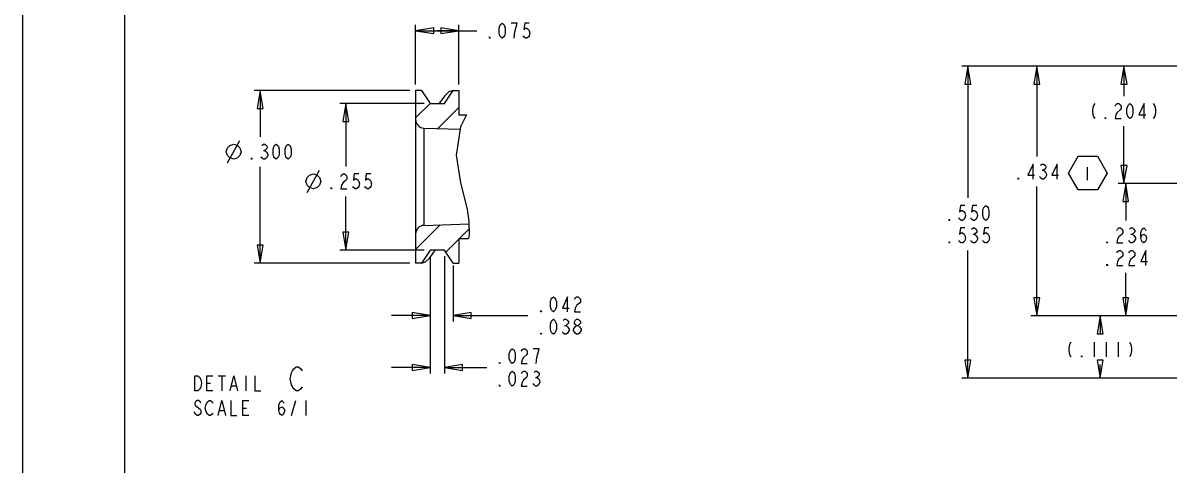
# Model space of a CAD drawing. Extents: x 0 to 34, y 0 to 22.
# Drawn here: x 0 to 11.95, y 7.78 to 12.39 of the extents above; entities that cross this region are included whole.
import ezdxf

# ---------------------------------------------------------------- set-up
doc = ezdxf.new("R2010")
doc.units = 0
doc.header["$LTSCALE"] = 1.87
doc.header["$MEASUREMENT"] = 0
doc.layers.get('0').update_dxf_attribs({"linetype": 'CONTINUOUS'})
doc.layers.add('SYMBOLS', color=7, linetype='CONTINUOUS')
doc.dimstyles.new('DIMSTYLE_2', dxfattribs={"dimtxt": 0.15625, "dimasz": 0.18, "dimexe": 0.18, "dimexo": 0.0625, "dimgap": 0.09, "dimtad": 0, "dimtih": 1, "dimtoh": 1, "dimdec": 4, "dimlfac": 0.166667, "dimzin": 0, "dimdsep": 46, "dimtxsty": 'Standard', "dimcen": 0.09, "dimadec": 0, "dimazin": 0, "dimtp": 0.005, "dimtm": 0.005, "dimtfac": 1, "dimtdec": 4, "dimtofl": 0, "dimtmove": 0, "dimatfit": 0, "dimfxl": 0, "dimtolj": 1, "dimtzin": 0, "dimarcsym": 0})
doc.dimstyles.new('DIMSTYLE_3', dxfattribs={"dimtxt": 0.15625, "dimasz": 0.18, "dimexe": 0.18, "dimexo": 0.0625, "dimgap": 0.09, "dimtad": 0, "dimtih": 1, "dimtoh": 1, "dimdec": 4, "dimlfac": 0.166667, "dimzin": 0, "dimdsep": 46, "dimtxsty": 'Standard', "dimcen": 0.09, "dimadec": 0, "dimazin": 0, "dimtp": 0.0075, "dimtm": 0.0075, "dimtfac": 1, "dimtdec": 4, "dimtofl": 0, "dimtmove": 0, "dimatfit": 0, "dimfxl": 0, "dimtolj": 1, "dimtzin": 0, "dimarcsym": 0})
doc.dimstyles.new('DIMSTYLE_5', dxfattribs={"dimtxt": 0.15625, "dimasz": 0.18, "dimexe": 0.18, "dimexo": 0.0625, "dimgap": 0.09, "dimtad": 0, "dimtih": 1, "dimtoh": 1, "dimdec": 4, "dimlfac": 0.166667, "dimzin": 0, "dimdsep": 46, "dimtxsty": 'Standard', "dimcen": 0.09, "dimadec": 0, "dimazin": 0, "dimtp": 0.002, "dimtm": 0.002, "dimtfac": 1, "dimtdec": 4, "dimtofl": 0, "dimtmove": 0, "dimatfit": 0, "dimfxl": 0, "dimtolj": 1, "dimtzin": 0, "dimarcsym": 0})
doc.dimstyles.new('DIMSTYLE_6', dxfattribs={"dimtxt": 0.15625, "dimasz": 0.18, "dimexe": 0.18, "dimexo": 0.0625, "dimgap": 0.09, "dimtad": 0, "dimtih": 1, "dimtoh": 1, "dimdec": 4, "dimlfac": 0.166667, "dimzin": 0, "dimdsep": 46, "dimtxsty": 'Standard', "dimcen": 0.09, "dimadec": 0, "dimazin": 0, "dimtp": 0.006, "dimtm": 0.006, "dimtfac": 1, "dimtdec": 4, "dimtofl": 0, "dimtmove": 0, "dimatfit": 0, "dimfxl": 0, "dimtolj": 1, "dimtzin": 0, "dimarcsym": 0})

# ---------------------------------------------------------------- blocks, each defined once
blk = doc.blocks.new('*D1')
at = {"color": 2, "linetype": 'Continuous'}
for p, q in [((15.423, 11.944), (11.419, 11.944)), ((11.481, 11.944), (11.481, 11.631)), ((11.481, 10.72), (11.481, 11.319)), ((11.838, 10.72), (11.419, 10.72))]:
    blk.add_line(p, q, dxfattribs=at)
for points in [[(11.513, 11.756), (11.481, 11.944), (11.45, 11.756), (11.513, 11.756)], [(11.45, 10.907), (11.481, 10.72), (11.513, 10.907), (11.45, 10.907)]]:
    blk.add_lwpolyline(points, dxfattribs=at)
blk = doc.blocks.new('*D2')
at = {"color": 2, "linetype": 'Continuous'}
for p, q in [((15.423, 11.944), (9.791, 11.944)), ((9.853, 11.944), (9.853, 10.569)), ((9.853, 8.689), (9.853, 10.022)), ((15.453, 8.689), (9.791, 8.689))]:
    blk.add_line(p, q, dxfattribs=at)
for points in [[(9.885, 11.756), (9.853, 11.944), (9.822, 11.756), (9.885, 11.756)], [(9.822, 8.876), (9.853, 8.689), (9.885, 8.876), (9.822, 8.876)]]:
    blk.add_lwpolyline(points, dxfattribs=at)
blk = doc.blocks.new('*D3')
at = {"color": 2, "linetype": 'Continuous'}
for p, q in [((4.095, 11.753), (4.095, 12.376)), ((4.095, 12.314), (4.32, 12.314)), ((4.545, 12.314), (4.32, 12.314)), ((4.32, 12.314), (4.732, 12.314)), ((4.545, 11.753), (4.545, 12.376))]:
    blk.add_line(p, q, dxfattribs=at)
for points in [[(4.283, 12.345), (4.095, 12.314), (4.283, 12.283), (4.283, 12.345)], [(4.358, 12.283), (4.545, 12.314), (4.358, 12.345), (4.358, 12.283)]]:
    blk.add_lwpolyline(points, dxfattribs=at)
blk = doc.blocks.new('*D4')
at = {"color": 2, "linetype": 'Continuous'}
for p, q in [((4.033, 11.69), (2.411, 11.69)), ((2.474, 11.69), (2.474, 11.208)), ((2.474, 9.89), (2.474, 10.895)), ((4.033, 9.89), (2.411, 9.89))]:
    blk.add_line(p, q, dxfattribs=at)
for points in [[(2.505, 11.503), (2.474, 11.69), (2.442, 11.503), (2.505, 11.503)], [(2.442, 10.078), (2.474, 9.89), (2.505, 10.078), (2.442, 10.078)]]:
    blk.add_lwpolyline(points, dxfattribs=at)
blk = doc.blocks.new('INSPECT_BL0')
at = {"layer": 'SYMBOLS', "color": 2, "linetype": 'Continuous'}
for p, q in [((10.902, 10.829), (11.003, 11.004)), ((11.003, 11.004), (11.205, 11.004)), ((11.205, 11.004), (11.306, 10.829)), ((11.097, 10.89), (11.097, 10.754)), ((11.003, 10.654), (10.902, 10.829)), ((11.306, 10.829), (11.205, 10.654)), ((11.205, 10.654), (11.003, 10.654))]:
    blk.add_line(p, q, dxfattribs=at)
blk = doc.blocks.new('*D22')
at = {"color": 2, "linetype": 'Continuous'}
for p, q in [((12.845, 10.72), (11.436, 10.72)), ((11.499, 10.72), (11.499, 10.334)), ((11.499, 9.34), (11.499, 9.788)), ((15.592, 9.34), (11.436, 9.34))]:
    blk.add_line(p, q, dxfattribs=at)
for points in [[(11.53, 10.532), (11.499, 10.72), (11.468, 10.532), (11.53, 10.532)], [(11.468, 9.527), (11.499, 9.34), (11.53, 9.527), (11.468, 9.527)]]:
    blk.add_lwpolyline(points, dxfattribs=at)
blk = doc.blocks.new('*D23')
at = {"color": 2, "linetype": 'Continuous'}
for p, q in [((4.183, 11.555), (3.304, 11.555)), ((3.367, 11.555), (3.367, 10.899)), ((3.367, 10.025), (3.367, 10.586)), ((4.183, 10.025), (3.304, 10.025))]:
    blk.add_line(p, q, dxfattribs=at)
for points in [[(3.398, 11.368), (3.367, 11.555), (3.336, 11.368), (3.398, 11.368)], [(3.336, 10.213), (3.367, 10.025), (3.398, 10.213), (3.336, 10.213)]]:
    blk.add_lwpolyline(points, dxfattribs=at)
blk = doc.blocks.new('*D24')
at = {"color": 2, "linetype": 'Continuous'}
for p, q in [((4.245, 9.963), (4.245, 8.739)), ((4.395, 9.963), (4.395, 8.739)), ((4.245, 8.802), (3.845, 8.802)), ((4.395, 8.802), (4.837, 8.802))]:
    blk.add_line(p, q, dxfattribs=at)
for points in [[(4.058, 8.771), (4.245, 8.802), (4.058, 8.833), (4.058, 8.771)], [(4.583, 8.833), (4.395, 8.802), (4.583, 8.771), (4.583, 8.833)]]:
    blk.add_lwpolyline(points, dxfattribs=at)
blk = doc.blocks.new('*D25')
at = {"color": 2, "linetype": 'Continuous'}
for p, q in [((4.245, 9.963), (4.245, 9.28)), ((4.485, 9.865), (4.485, 9.28)), ((4.245, 9.343), (3.845, 9.343)), ((4.485, 9.343), (5.266, 9.343))]:
    blk.add_line(p, q, dxfattribs=at)
for points in [[(4.058, 9.312), (4.245, 9.343), (4.058, 9.374), (4.058, 9.312)], [(4.673, 9.374), (4.485, 9.343), (4.673, 9.312), (4.673, 9.374)]]:
    blk.add_lwpolyline(points, dxfattribs=at)
blk = doc.blocks.new('*D27')
at = {"color": 2, "linetype": 'Continuous'}
for p, q in [((15.625, 11.944), (10.509, 11.944)), ((10.572, 11.944), (10.572, 11.001)), ((10.572, 9.34), (10.572, 10.688)), ((15.741, 9.34), (10.509, 9.34))]:
    blk.add_line(p, q, dxfattribs=at)
for points in [[(10.603, 11.756), (10.572, 11.944), (10.541, 11.756), (10.603, 11.756)], [(10.541, 9.527), (10.572, 9.34), (10.603, 9.527), (10.541, 9.527)]]:
    blk.add_lwpolyline(points, dxfattribs=at)
blk = doc.blocks.new('*D45')
at = {"color": 2, "linetype": 'Continuous'}
for p, q in [((15.645, 9.34), (11.17, 9.34)), ((11.233, 9.34), (11.233, 9.145)), ((11.233, 8.689), (11.233, 8.832)), ((15.645, 8.689), (11.17, 8.689))]:
    blk.add_line(p, q, dxfattribs=at)
for points in [[(11.264, 9.152), (11.233, 9.34), (11.202, 9.152), (11.264, 9.152)], [(11.202, 8.876), (11.233, 8.689), (11.264, 8.876), (11.202, 8.876)]]:
    blk.add_lwpolyline(points, dxfattribs=at)
blk = doc.blocks.new('INSPECT_BL21')
at = {"layer": 'SYMBOLS', "color": 2, "linetype": 'Continuous'}
for p, q in [((10.902, 10.829), (11.003, 11.004)), ((11.003, 11.004), (11.205, 11.004)), ((11.205, 11.004), (11.306, 10.829)), ((11.097, 10.89), (11.097, 10.754)), ((11.003, 10.654), (10.902, 10.829)), ((11.306, 10.829), (11.205, 10.654)), ((11.205, 10.654), (11.003, 10.654))]:
    blk.add_line(p, q, dxfattribs=at)

msp = doc.modelspace()

# ---------------------------------------------------------------- linework, layer by layer
at = {"color": 7, "linetype": 'Continuous'}
for p, q in [((0, 0), (0, 22)), ((1.06, 21.5), (1.06, 0.5)), ((4.09519, 11.69043), (4.09519, 9.89043)), ((4.15519, 11.69043), (4.09519, 11.69043)), ((4.15519, 11.69043), (4.2452, 11.55543)), ((4.39519, 11.55543), (4.48519, 11.69043)), ((4.48519, 11.69043), (4.54519, 11.69043)), ((4.54519, 11.69043), (4.54519, 11.43543)), ((4.2452, 11.55543), (4.39519, 11.55543)), ((4.54519, 11.43543), (4.62363, 11.43543)), ((4.62363, 11.43543), (4.56259, 11.30978)), ((4.18233, 10.28343), (4.18233, 11.29743)), ((4.18233, 11.29743), (4.55876, 11.28544)), ((4.56259, 11.30978), (4.51649, 11.0171)), ((4.51649, 11.0171), (4.56363, 10.72857)), ((4.56363, 10.72857), (4.6313, 10.45087)), ((4.6313, 10.45087), (4.65016, 10.32208)), ((4.18233, 10.28343), (4.65046, 10.29834)), ((4.65016, 10.32208), (4.65188, 10.18782)), ((4.65188, 10.18782), (4.64604, 10.14543)), ((4.54519, 10.14543), (4.64604, 10.14543)), ((4.54519, 10.14543), (4.54519, 9.89043)), ((4.2452, 10.02543), (4.15519, 9.89043)), ((4.39519, 10.02543), (4.2452, 10.02543)), ((4.48519, 9.89043), (4.39519, 10.02543)), ((4.15519, 9.89043), (4.09519, 9.89043)), ((4.48519, 9.89043), (4.54519, 9.89043))]:
    msp.add_line(p, q, dxfattribs=at)
at = {"color": 2, "linetype": 'Continuous'}
for p, q in [((4.09519, 11.40461), (4.24601, 11.55543)), ((4.3266, 11.29283), (4.54519, 11.51143)), ((2.13251, 10.93435), (2.26272, 11.16872)), ((2.50751, 11.06456), (2.52313, 11.06456)), ((2.55438, 11.02549), (2.55438, 11.01247)), ((2.96327, 10.62514), (3.09348, 10.85952)), ((10.62652, 10.85758), (10.64215, 10.85758)), ((4.09519, 10.03186), (4.35217, 10.28884)), ((4.55195, 10.14543), (4.65115, 10.24463)), ((9.90797, 10.19127), (9.92359, 10.19127)), ((11.55362, 10.19126), (11.56924, 10.19126)), ((4.4099, 10.00338), (4.54519, 10.13867)), ((5.64885, 9.23865), (5.66448, 9.23865)), ((5.77385, 9.14751), (5.75823, 9.16053)), ((11.17034, 9.0668), (11.17034, 8.91055)), ((11.29534, 9.0668), (11.29534, 8.91055)), ((11.42034, 9.0668), (11.42034, 8.91055)), ((1.91765, 8.6359), (1.95671, 8.6359)), ((2.03484, 8.71403), (2.11296, 8.71403)), ((2.0739, 8.71403), (2.0739, 8.55778)), ((2.17546, 8.60986), (2.22234, 8.60986)), ((2.3239, 8.71403), (2.3239, 8.55778)), ((5.34485, 8.69773), (5.36047, 8.69773)), ((2.29265, 8.37809), (2.33171, 8.37809)), ((2.80046, 8.29996), (2.84734, 8.45621)), ((2.9489, 8.45621), (2.9489, 8.29996)), ((1.80046, 8.31298), (1.78484, 8.33903)), ((2.05046, 8.35205), (2.09734, 8.35205))]:
    msp.add_line(p, q, dxfattribs=at)
for points in [[(4.9977, 12.23563), (4.98207, 12.24865), (4.97426, 12.26167), (4.96645, 12.28771), (4.96645, 12.33979), (4.97426, 12.36584), (4.98207, 12.37886), (4.9977, 12.39188), (5.01332, 12.37886), (5.02113, 12.36584), (5.02895, 12.33979), (5.02895, 12.28771), (5.02113, 12.26167), (5.01332, 12.24865), (4.9977, 12.23563)], [(5.13832, 12.33979), (5.15395, 12.39188), (5.09145, 12.39188)], [(5.1227, 12.23563), (5.13051, 12.30073), (5.13832, 12.33979)], [(5.27895, 12.39188), (5.23207, 12.39188), (5.22426, 12.32677), (5.23988, 12.33979), (5.25551, 12.33979), (5.27113, 12.32677), (5.27895, 12.31375), (5.28676, 12.28771), (5.27895, 12.26167), (5.27113, 12.24865), (5.25551, 12.23563), (5.23988, 12.23563), (5.22426, 12.24865), (5.21645, 12.26167)], [(4.8727, 12.23563), (4.86488, 12.23563), (4.86488, 12.24865), (4.8727, 12.23563)], [(11.17666, 11.55313), (11.16104, 11.52709), (11.15322, 11.48802), (11.15322, 11.46198), (11.16104, 11.42292), (11.17666, 11.39688)], [(11.3876, 11.52709), (11.39541, 11.54011), (11.41104, 11.55313), (11.42666, 11.55313), (11.44229, 11.54011), (11.4501, 11.52709), (11.4501, 11.50104), (11.44229, 11.48802)], [(11.44229, 11.48802), (11.41104, 11.46198), (11.39541, 11.43594), (11.3876, 11.39688), (11.4501, 11.39688)], [(11.54385, 11.39688), (11.52822, 11.4099), (11.52041, 11.42292), (11.5126, 11.44896), (11.5126, 11.50104), (11.52041, 11.52709), (11.52822, 11.54011), (11.54385, 11.55313), (11.55947, 11.54011), (11.56728, 11.52709), (11.5751, 11.50104), (11.5751, 11.44896), (11.56728, 11.42292), (11.55947, 11.4099), (11.54385, 11.39688)], [(11.69229, 11.39688), (11.69229, 11.55313), (11.6376, 11.43594), (11.70791, 11.43594)], [(11.78604, 11.55313), (11.80166, 11.52709), (11.80947, 11.48802), (11.80947, 11.46198), (11.80166, 11.42292), (11.78604, 11.39688)], [(11.29385, 11.39688), (11.28603, 11.39688), (11.28603, 11.4099), (11.29385, 11.39688)], [(2.11949, 11.05153), (2.13251, 11.0906), (2.15855, 11.11664), (2.19761, 11.12966), (2.23667, 11.11664), (2.26272, 11.0906), (2.27574, 11.05153), (2.26272, 11.01247), (2.23667, 10.98643), (2.19761, 10.97341), (2.15855, 10.98643), (2.13251, 11.01247), (2.11949, 11.05153)], [(2.49188, 11.11664), (2.50751, 11.12966), (2.52313, 11.12966), (2.53876, 11.11664), (2.54657, 11.10362), (2.54657, 11.0906), (2.53876, 11.07758), (2.52313, 11.06456), (2.53876, 11.05153), (2.55438, 11.02549)], [(2.64032, 10.97341), (2.62469, 10.98643), (2.61688, 10.99945), (2.60907, 11.02549), (2.60907, 11.07758), (2.61688, 11.10362), (2.62469, 11.11664), (2.64032, 11.12966), (2.65594, 11.11664), (2.66376, 11.10362), (2.67157, 11.07758), (2.67157, 11.02549), (2.66376, 10.99945), (2.65594, 10.98643), (2.64032, 10.97341)], [(2.76532, 10.97341), (2.74969, 10.98643), (2.74188, 10.99945), (2.73407, 11.02549), (2.73407, 11.07758), (2.74188, 11.10362), (2.74969, 11.11664), (2.76532, 11.12966), (2.78094, 11.11664), (2.78876, 11.10362), (2.79657, 11.07758), (2.79657, 11.02549), (2.78876, 10.99945), (2.78094, 10.98643), (2.76532, 10.97341)], [(2.55438, 11.01247), (2.53876, 10.98643), (2.52313, 10.97341), (2.50751, 10.97341), (2.49188, 10.98643), (2.48407, 10.99945)], [(2.39032, 10.97341), (2.38251, 10.97341), (2.38251, 10.98643), (2.39032, 10.97341)], [(10.53277, 10.76643), (10.53277, 10.92268), (10.47809, 10.8055), (10.5484, 10.8055)], [(10.6109, 10.90966), (10.62652, 10.92268), (10.64215, 10.92268), (10.65777, 10.90966), (10.66559, 10.89664), (10.66559, 10.88362), (10.65777, 10.8706), (10.64215, 10.85758), (10.65777, 10.84456), (10.66559, 10.83154), (10.6734, 10.81852), (10.6734, 10.8055)], [(10.78277, 10.76643), (10.78277, 10.92268), (10.72809, 10.8055), (10.7984, 10.8055)], [(2.95025, 10.74233), (2.96327, 10.78139), (2.98931, 10.80743), (3.02837, 10.82045), (3.06744, 10.80743), (3.09348, 10.78139), (3.1065, 10.74233), (3.09348, 10.70327), (3.06744, 10.67722), (3.02837, 10.6642), (2.98931, 10.67722), (2.96327, 10.70327), (2.95025, 10.74233)], [(3.31483, 10.79441), (3.32265, 10.80743), (3.33827, 10.82045), (3.3539, 10.82045), (3.36952, 10.80743), (3.37733, 10.79441), (3.37733, 10.76837), (3.36952, 10.75535)], [(3.50233, 10.82045), (3.45546, 10.82045), (3.44765, 10.75535), (3.46327, 10.76837), (3.4789, 10.76837), (3.49452, 10.75535), (3.50233, 10.74233), (3.51015, 10.71629), (3.50233, 10.69024), (3.49452, 10.67722), (3.4789, 10.6642), (3.46327, 10.6642), (3.44765, 10.67722), (3.43983, 10.69024)], [(3.62733, 10.82045), (3.58046, 10.82045), (3.57265, 10.75535), (3.58827, 10.76837), (3.6039, 10.76837), (3.61952, 10.75535), (3.62733, 10.74233), (3.63515, 10.71629), (3.62733, 10.69024), (3.61952, 10.67722), (3.6039, 10.6642), (3.58827, 10.6642), (3.57265, 10.67722), (3.56483, 10.69024)], [(10.38434, 10.76643), (10.37652, 10.76643), (10.37652, 10.77945), (10.38434, 10.76643)], [(10.6734, 10.8055), (10.65777, 10.77945), (10.64215, 10.76643), (10.62652, 10.76643), (10.6109, 10.77945), (10.60308, 10.79248)], [(3.22108, 10.6642), (3.21327, 10.6642), (3.21327, 10.67722), (3.22108, 10.6642)], [(3.36952, 10.75535), (3.33827, 10.72931), (3.32265, 10.70327), (3.31483, 10.6642), (3.37733, 10.6642)], [(9.82203, 10.49075), (9.77516, 10.49075), (9.76734, 10.42564), (9.78297, 10.43866), (9.79859, 10.43866), (9.81422, 10.42564), (9.82203, 10.41262), (9.82985, 10.38658), (9.82203, 10.36054), (9.81422, 10.34752), (9.79859, 10.3345), (9.78297, 10.3345), (9.76734, 10.34752), (9.75953, 10.36054)], [(9.94703, 10.49075), (9.90016, 10.49075), (9.89235, 10.42564), (9.90797, 10.43866), (9.92359, 10.43866), (9.93922, 10.42564), (9.94703, 10.41262), (9.95484, 10.38658), (9.94703, 10.36054), (9.93922, 10.34752), (9.92359, 10.3345), (9.90797, 10.3345), (9.89235, 10.34752), (9.88453, 10.36054)], [(10.04078, 10.3345), (10.02516, 10.34752), (10.01734, 10.36054), (10.00953, 10.38658), (10.00953, 10.43866), (10.01734, 10.46471), (10.02516, 10.47773), (10.04078, 10.49075), (10.05641, 10.47773), (10.06422, 10.46471), (10.07203, 10.43866), (10.07203, 10.38658), (10.06422, 10.36054), (10.05641, 10.34752), (10.04078, 10.3345)], [(9.66578, 10.3345), (9.65797, 10.3345), (9.65797, 10.34752), (9.66578, 10.3345)], [(9.82203, 10.25637), (9.77516, 10.25637), (9.76734, 10.19127), (9.78297, 10.20429), (9.79859, 10.20429), (9.81422, 10.19127), (9.82203, 10.17825), (9.82985, 10.15221), (9.82203, 10.12616), (9.81422, 10.11314), (9.79859, 10.10012), (9.78297, 10.10012), (9.76734, 10.11314), (9.75953, 10.12616)], [(9.89235, 10.24335), (9.90797, 10.25637), (9.92359, 10.25637), (9.93922, 10.24335), (9.94703, 10.23033), (9.94703, 10.21731), (9.93922, 10.20429), (9.92359, 10.19127), (9.93922, 10.17825), (9.94703, 10.16523), (9.95484, 10.15221), (9.95484, 10.13919)], [(10.07203, 10.25637), (10.02516, 10.25637), (10.01734, 10.19127), (10.03297, 10.20429), (10.04859, 10.20429), (10.06422, 10.19127), (10.07203, 10.17825), (10.07985, 10.15221), (10.07203, 10.12616), (10.06422, 10.11314), (10.04859, 10.10012), (10.03297, 10.10012), (10.01734, 10.11314), (10.00953, 10.12616)], [(11.40518, 10.23032), (11.41299, 10.24334), (11.42862, 10.25637), (11.44424, 10.25637), (11.45987, 10.24334), (11.46768, 10.23032), (11.46768, 10.20428), (11.45987, 10.19126), (11.44424, 10.17824), (11.42862, 10.16522), (11.41299, 10.13918), (11.40518, 10.10011), (11.46768, 10.10011)], [(11.53799, 10.24334), (11.55362, 10.25637), (11.56924, 10.25637), (11.58487, 10.24334), (11.59268, 10.23032), (11.59268, 10.2173), (11.58487, 10.20428), (11.56924, 10.19126), (11.58487, 10.17824), (11.59268, 10.16522), (11.60049, 10.1522), (11.60049, 10.13918), (11.58487, 10.11314)], [(11.65518, 10.1522), (11.66299, 10.17824), (11.68643, 10.19126), (11.70987, 10.17824), (11.71768, 10.1522), (11.70987, 10.12616), (11.70205, 10.11314), (11.68643, 10.10011), (11.6708, 10.11314), (11.66299, 10.12616), (11.65518, 10.1522), (11.65518, 10.20428), (11.66299, 10.23032), (11.6708, 10.24334), (11.68643, 10.25637), (11.70205, 10.24334), (11.70987, 10.23032)], [(9.66578, 10.10012), (9.65797, 10.10012), (9.65797, 10.11314), (9.66578, 10.10012)], [(9.95484, 10.13919), (9.93922, 10.11314), (9.92359, 10.10012), (9.90797, 10.10012), (9.89235, 10.11314), (9.88453, 10.12616)], [(11.31143, 10.10011), (11.30362, 10.10011), (11.30362, 10.11314), (11.31143, 10.10011)], [(11.58487, 10.11314), (11.56924, 10.10011), (11.55362, 10.10011), (11.53799, 10.11314), (11.53018, 10.12616)], [(11.40518, 9.99595), (11.41299, 10.00897), (11.42862, 10.02199), (11.44424, 10.02199), (11.45987, 10.00897), (11.46768, 9.99595), (11.46768, 9.96991), (11.45987, 9.95689), (11.44424, 9.94386), (11.42862, 9.93084), (11.41299, 9.9048), (11.40518, 9.86574), (11.46768, 9.86574)], [(11.53018, 9.99595), (11.53799, 10.00897), (11.55362, 10.02199), (11.56924, 10.02199), (11.58487, 10.00897), (11.59268, 9.99595), (11.59268, 9.96991), (11.58487, 9.95689)], [(11.58487, 9.95689), (11.55362, 9.93084), (11.53799, 9.9048), (11.53018, 9.86574), (11.59268, 9.86574)], [(11.70987, 9.86574), (11.70987, 10.02199), (11.65518, 9.9048), (11.72549, 9.9048)], [(11.31143, 9.86574), (11.30362, 9.86574), (11.30362, 9.87876), (11.31143, 9.86574)], [(5.53167, 9.38188), (5.51604, 9.3949), (5.50823, 9.40792), (5.50042, 9.43396), (5.50042, 9.48605), (5.50823, 9.51209), (5.51604, 9.52511), (5.53167, 9.53813), (5.54729, 9.52511), (5.5551, 9.51209), (5.56292, 9.48605), (5.56292, 9.43396), (5.5551, 9.40792), (5.54729, 9.3949), (5.53167, 9.38188)], [(5.6801, 9.38188), (5.6801, 9.53813), (5.62542, 9.42094), (5.69573, 9.42094)], [(5.75042, 9.51209), (5.75823, 9.52511), (5.77385, 9.53813), (5.78948, 9.53813), (5.8051, 9.52511), (5.81292, 9.51209), (5.81292, 9.48605), (5.8051, 9.47303)], [(5.8051, 9.47303), (5.77385, 9.44698), (5.75823, 9.42094), (5.75042, 9.38188), (5.81292, 9.38188)], [(5.40667, 9.38188), (5.39885, 9.38188), (5.39885, 9.3949), (5.40667, 9.38188)], [(5.53167, 9.14751), (5.51604, 9.16053), (5.50823, 9.17355), (5.50042, 9.19959), (5.50042, 9.25167), (5.50823, 9.27771), (5.51604, 9.29073), (5.53167, 9.30376), (5.54729, 9.29073), (5.5551, 9.27771), (5.56292, 9.25167), (5.56292, 9.19959), (5.5551, 9.17355), (5.54729, 9.16053), (5.53167, 9.14751)], [(5.63323, 9.29073), (5.64885, 9.30376), (5.66448, 9.30376), (5.6801, 9.29073), (5.68792, 9.27771), (5.68792, 9.26469), (5.6801, 9.25167), (5.66448, 9.23865), (5.6801, 9.22563), (5.68792, 9.21261), (5.69573, 9.19959), (5.69573, 9.18657), (5.6801, 9.16053)], [(5.7426, 9.19959), (5.75823, 9.22563), (5.77385, 9.23865), (5.78948, 9.23865), (5.8051, 9.22563), (5.81292, 9.21261), (5.82073, 9.19959), (5.82073, 9.18657)], [(5.77385, 9.23865), (5.75823, 9.25167), (5.75042, 9.26469), (5.75042, 9.27771), (5.75823, 9.29073), (5.77385, 9.30376), (5.78948, 9.30376), (5.8051, 9.29073), (5.81292, 9.27771), (5.81292, 9.26469), (5.8051, 9.25167), (5.78948, 9.23865)], [(5.40667, 9.14751), (5.39885, 9.14751), (5.39885, 9.16053), (5.40667, 9.14751)], [(5.6801, 9.16053), (5.66448, 9.14751), (5.64885, 9.14751), (5.63323, 9.16053), (5.62542, 9.17355)], [(5.75823, 9.16053), (5.7426, 9.18657), (5.7426, 9.19959)], [(5.82073, 9.18657), (5.8051, 9.16053), (5.78948, 9.14751), (5.77385, 9.14751)], [(5.10266, 8.84096), (5.08703, 8.85398), (5.07922, 8.867), (5.07141, 8.89304), (5.07141, 8.94512), (5.07922, 8.97116), (5.08703, 8.98418), (5.10266, 8.99721), (5.11828, 8.98418), (5.1261, 8.97116), (5.13391, 8.94512), (5.13391, 8.89304), (5.1261, 8.867), (5.11828, 8.85398), (5.10266, 8.84096)], [(5.19641, 8.97116), (5.20422, 8.98418), (5.21985, 8.99721), (5.23547, 8.99721), (5.2511, 8.98418), (5.25891, 8.97116), (5.25891, 8.94512), (5.2511, 8.9321)], [(5.36828, 8.94512), (5.38391, 8.99721), (5.32141, 8.99721)], [(10.92815, 9.0668), (10.91252, 9.04076), (10.90471, 9.00169), (10.90471, 8.97565), (10.91252, 8.93659), (10.92815, 8.91055)], [(11.53752, 9.0668), (11.55315, 9.04076), (11.56096, 9.00169), (11.56096, 8.97565), (11.55315, 8.93659), (11.53752, 8.91055)], [(4.97766, 8.84096), (4.96985, 8.84096), (4.96985, 8.85398), (4.97766, 8.84096)], [(5.2511, 8.9321), (5.21985, 8.90606), (5.20422, 8.88002), (5.19641, 8.84096), (5.25891, 8.84096)], [(5.35266, 8.84096), (5.36047, 8.90606), (5.36828, 8.94512)], [(11.04534, 8.91055), (11.03752, 8.91055), (11.03752, 8.92357), (11.04534, 8.91055)], [(2.7989, 8.62028), (2.7864, 8.68278), (2.7989, 8.74528), (2.8114, 8.76611), (2.8239, 8.78694), (2.8489, 8.80778), (2.8739, 8.80778), (2.8989, 8.78694), (2.9114, 8.76611)], [(5.10266, 8.60658), (5.08703, 8.6196), (5.07922, 8.63262), (5.07141, 8.65866), (5.07141, 8.71075), (5.07922, 8.73679), (5.08703, 8.74981), (5.10266, 8.76283), (5.11828, 8.74981), (5.1261, 8.73679), (5.13391, 8.71075), (5.13391, 8.65866), (5.1261, 8.63262), (5.11828, 8.6196), (5.10266, 8.60658)], [(5.19641, 8.73679), (5.20422, 8.74981), (5.21985, 8.76283), (5.23547, 8.76283), (5.2511, 8.74981), (5.25891, 8.73679), (5.25891, 8.71075), (5.2511, 8.69773)], [(5.32922, 8.74981), (5.34485, 8.76283), (5.36047, 8.76283), (5.3761, 8.74981), (5.38391, 8.73679), (5.38391, 8.72377), (5.3761, 8.71075), (5.36047, 8.69773), (5.3761, 8.68471), (5.38391, 8.67168), (5.39172, 8.65866), (5.39172, 8.64564)], [(1.79265, 8.71403), (1.8239, 8.71403), (1.83953, 8.70101)], [(1.85515, 8.59684), (1.83953, 8.5708), (1.8239, 8.55778), (1.79265, 8.55778), (1.79265, 8.71403)], [(1.83953, 8.70101), (1.85515, 8.67496), (1.86296, 8.6359), (1.85515, 8.59684)], [(1.98015, 8.55778), (1.91765, 8.55778), (1.91765, 8.71403), (1.98015, 8.71403)], [(2.15984, 8.55778), (2.1989, 8.71403), (2.23796, 8.55778)], [(2.41765, 8.71403), (2.41765, 8.55778), (2.48015, 8.55778)], [(2.9114, 8.59944), (2.8989, 8.57861), (2.8739, 8.55778), (2.8489, 8.55778), (2.8239, 8.57861), (2.7989, 8.62028)], [(4.97766, 8.60658), (4.96985, 8.60658), (4.96985, 8.6196), (4.97766, 8.60658)], [(5.2511, 8.69773), (5.21985, 8.67168), (5.20422, 8.64564), (5.19641, 8.60658), (5.25891, 8.60658)], [(5.39172, 8.64564), (5.3761, 8.6196), (5.36047, 8.60658), (5.34485, 8.60658), (5.32922, 8.6196), (5.32141, 8.63262)], [(1.85515, 8.43017), (1.84734, 8.44319), (1.83171, 8.45621), (1.81609, 8.45621), (1.80046, 8.44319), (1.79265, 8.43017), (1.79265, 8.41715), (1.80046, 8.40413)], [(1.80046, 8.40413), (1.84734, 8.36507), (1.85515, 8.35205), (1.85515, 8.32601), (1.84734, 8.31298), (1.83171, 8.29996), (1.81609, 8.29996), (1.80046, 8.31298)], [(1.90984, 8.33903), (1.90203, 8.37809), (1.90984, 8.41715), (1.92546, 8.44319)], [(1.92546, 8.44319), (1.94109, 8.45621), (1.95671, 8.45621), (1.97234, 8.44319), (1.98015, 8.43017)], [(2.03484, 8.29996), (2.0739, 8.45621), (2.11296, 8.29996)], [(2.16765, 8.45621), (2.16765, 8.29996), (2.23015, 8.29996)], [(2.35515, 8.29996), (2.29265, 8.29996), (2.29265, 8.45621), (2.35515, 8.45621)], [(2.66765, 8.35205), (2.67546, 8.37809), (2.6989, 8.39111), (2.72234, 8.37809), (2.73015, 8.35205), (2.72234, 8.32601), (2.71453, 8.31298), (2.6989, 8.29996), (2.68328, 8.31298), (2.67546, 8.32601), (2.66765, 8.35205), (2.66765, 8.40413), (2.67546, 8.43017), (2.68328, 8.44319), (2.6989, 8.45621), (2.71453, 8.44319), (2.72234, 8.43017)], [(1.98015, 8.32601), (1.97234, 8.31298), (1.95671, 8.29996), (1.94109, 8.29996), (1.92546, 8.31298), (1.90984, 8.33903)]]:
    msp.add_lwpolyline(points, dxfattribs=at)
at = {"color": 7, "linetype": 'Continuous'}
for points in [[(4.38778, 11.62204), (4.35324, 11.57435), (4.33941, 11.55543)], [(4.48519, 11.69043), (4.44187, 11.67676), (4.39853, 11.63615), (4.38778, 11.62204)], [(4.15519, 9.89043), (4.19853, 9.9041), (4.24186, 9.9447), (4.25261, 9.95882)], [(4.25261, 9.95882), (4.28639, 10.00546), (4.30098, 10.02543)]]:
    msp.add_lwpolyline(points, dxfattribs=at)
for centre, start, end in [((4.1852, 11.38738), 180.000005, 268.175739), ((4.1852, 10.19347), 91.824264, 180.000005)]:
    msp.add_arc(centre, 0.09, start, end, dxfattribs=at)

# ---------------------------------------------------------------- block references
at = {"layer": 'SYMBOLS', "color": 2, "linetype": 'Continuous'}
for name in ['INSPECT_BL0', 'INSPECT_BL21']:
    msp.add_blockref(name, (0, 0), dxfattribs=at)

# ---------------------------------------------------------------- dimensions: what is measured, and where the dimension line sits
at = {"color": 2, "linetype": 'Continuous'}
for base, p1, p2, dimstyle, picture, middle in [((4.54519, 12.31375), (4.09519, 11.75293), (4.54519, 11.75293), 'DIMSTYLE_2', '*D3', (4.8102, 12.23563)), ((4.39519, 8.80189), (4.24519, 9.96293), (4.39519, 9.96293), 'DIMSTYLE_5', '*D24', (4.91516, 8.84096)), ((4.48519, 9.34282), (4.24519, 9.96293), (4.48519, 9.86509), 'DIMSTYLE_5', '*D25', (5.34417, 9.38188))]:
    dim = msp.add_linear_dim(base=base, p1=p1, p2=p2, dimstyle=dimstyle, dxfattribs=at)
    dim.commit()
    dim.dimension.update_dxf_attribs({"geometry": picture, "text_midpoint": middle})
for base, p1, p2, angle, dimstyle, picture, middle in [((9.85328, 11.94396), (15.45322, 8.68896), (15.42348, 11.94396), 90, 'DIMSTYLE_3', '*D2', (9.60328, 10.3345)), ((10.57184, 9.33996), (15.62539, 11.94396), (15.74061, 9.33996), 270, 'DIMSTYLE_2', '*D27', (10.32184, 10.76643)), ((11.48135, 10.71996), (15.42348, 11.94396), (11.83764, 10.71996), 270, 'DIMSTYLE_2', '*D1', (11.10635, 11.39688)), ((2.47365, 11.69043), (4.03269, 9.89043), (4.03269, 11.69043), 90, 'DIMSTYLE_2', '*D4', (2.11949, 10.97341)), ((3.36692, 10.02543), (4.18269, 11.55543), (4.18269, 10.02543), 270, 'DIMSTYLE_2', '*D23', (2.95025, 10.6642)), ((11.49893, 9.33996), (12.84463, 10.71996), (15.59153, 9.33996), 270, 'DIMSTYLE_6', '*D22', (11.24893, 10.10011)), ((11.23284, 8.68896), (15.64461, 9.33996), (15.64461, 8.68896), 270, 'DIMSTYLE_2', '*D45', (10.85784, 8.91055))]:
    dim = msp.add_linear_dim(base=base, p1=p1, p2=p2, angle=angle, dimstyle=dimstyle, dxfattribs=at)
    dim.commit()
    dim.dimension.update_dxf_attribs({"geometry": picture, "text_midpoint": middle})

doc.saveas('drawing.dxf')
